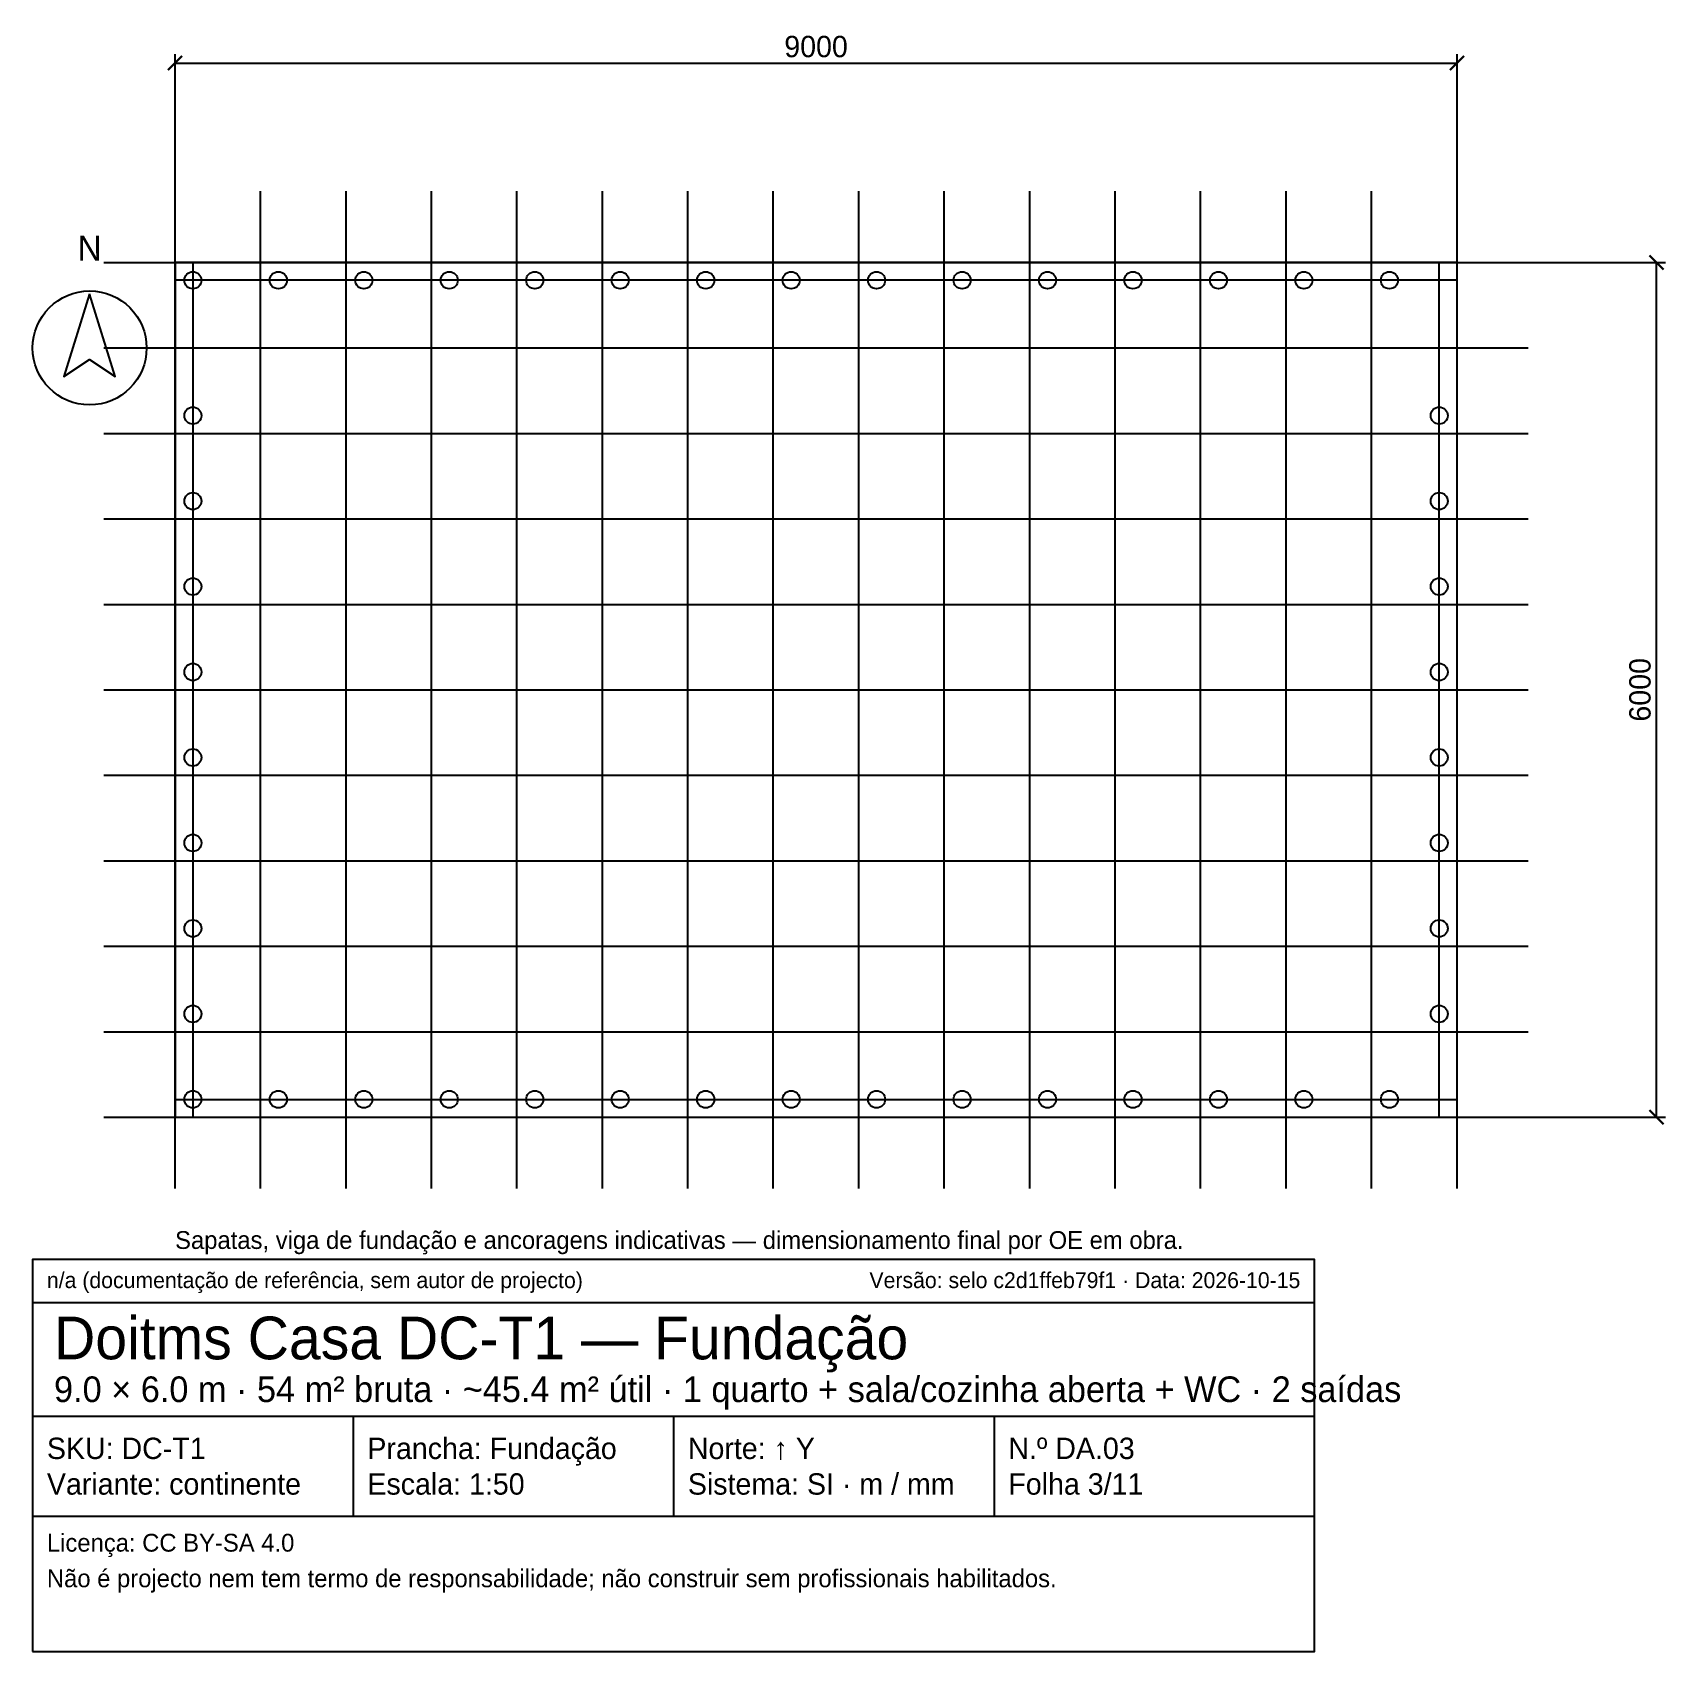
# Model space of a CAD drawing. Header units: millimetres. Extents: x -1000 to 10462, y -3750 to 7613.
import ezdxf
from ezdxf.enums import TextEntityAlignment as Align

# ---------------------------------------------------------------- set-up
doc = ezdxf.new("R2010")
doc.units = ezdxf.units.MM
doc.linetypes.add('CENTER', pattern=[5.08, 3.175, -0.635, 0.635, -0.635])
for name, color, linetype in [('DC-COTAS', 1, 'CONTINUOUS'), ('DC-EIXOS', 8, 'CENTER'), ('DC-LGSF-PRUMOS', 5, 'CONTINUOUS'), ('DC-LGSF-VIGAS', 5, 'CONTINUOUS'), ('DC-TEXTOS', 7, 'CONTINUOUS'), ('DC-TITULO', 7, 'CONTINUOUS')]:
    doc.layers.add(name, color=color, linetype=linetype)
doc.dimstyles.new('DOITMS', dxfattribs={"dimtxt": 125, "dimasz": 100, "dimexe": 62.5, "dimexo": 30, "dimgap": 40, "dimtad": 1, "dimdec": 0, "dimblk": 'ARCHTICK', "dimcen": 2.5, "dimclrd": 256, "dimclre": 256, "dimclrt": 256, "dimazin": 3, "dimtfac": 1, "dimtmove": 0, "dimatfit": 3})

# ---------------------------------------------------------------- blocks, each defined once
blk = doc.blocks.new('_ARCHTICK')
at = {"color": 0, "linetype": 'BYBLOCK', "const_width": 0.15}
blk.add_lwpolyline([(-0.5, -0.5), (0.5, 0.5)], dxfattribs=at)

msp = doc.modelspace()

# ---------------------------------------------------------------- linework, layer by layer
at = {"layer": 'DC-EIXOS'}
for p, q in [((0, -500), (0, 6500)), ((600, -500), (600, 6500)), ((1200, -500), (1200, 6500)), ((1800, -500), (1800, 6500)), ((2400, -500), (2400, 6500)), ((3000, -500), (3000, 6500)), ((3600, -500), (3600, 6500)), ((4200, -500), (4200, 6500)), ((4800, -500), (4800, 6500)), ((5400, -500), (5400, 6500)), ((6000, -500), (6000, 6500)), ((6600, -500), (6600, 6500)), ((7200, -500), (7200, 6500)), ((7800, -500), (7800, 6500)), ((8400, -500), (8400, 6500)), ((9000, -500), (9000, 6500)), ((-500, 6000), (9500, 6000)), ((-500, 5400), (9500, 5400)), ((-500, 4800), (9500, 4800)), ((-500, 4200), (9500, 4200)), ((-500, 3600), (9500, 3600)), ((-500, 3000), (9500, 3000)), ((-500, 2400), (9500, 2400)), ((-500, 1800), (9500, 1800)), ((-500, 1200), (9500, 1200)), ((-500, 600), (9500, 600)), ((-500, 0), (9500, 0))]:
    msp.add_line(p, q, dxfattribs=at)
at = {"layer": 'DC-LGSF-PRUMOS'}
for centre in [(125, 5875), (725, 5875), (1325, 5875), (1925, 5875), (2525, 5875), (3125, 5875), (3725, 5875), (4325, 5875), (4925, 5875), (5525, 5875), (6125, 5875), (6725, 5875), (7325, 5875), (7925, 5875), (8525, 5875), (125, 4925), (8875, 4925), (125, 4325), (8875, 4325), (125, 3725), (8875, 3725), (125, 3125), (8875, 3125), (125, 2525), (8875, 2525), (125, 1925), (8875, 1925), (125, 1325), (8875, 1325), (125, 725), (8875, 725), (125, 125), (725, 125), (1325, 125), (1925, 125), (2525, 125), (3125, 125), (3725, 125), (4325, 125), (4925, 125), (5525, 125), (6125, 125), (6725, 125), (7325, 125), (7925, 125), (8525, 125)]:
    msp.add_circle(centre, 60, dxfattribs=at)
at = {"layer": 'DC-LGSF-VIGAS'}
for p, q in [((125, 6000), (125, 0)), ((8875, 0), (8875, 6000)), ((9000, 5875), (0, 5875)), ((250, 3000), (8750, 3000)), ((0, 125), (9000, 125))]:
    msp.add_line(p, q, dxfattribs=at)
msp.add_lwpolyline([(0, 0), (9000, 0), (9000, 6000), (0, 6000)], close=True, dxfattribs=at)
at = {"layer": 'DC-TEXTOS'}
msp.add_lwpolyline([(-600, 5780), (-780, 5200), (-600, 5320), (-420, 5200)], close=True, dxfattribs=at)
msp.add_circle((-600, 5400), 400, dxfattribs=at)
at = {"layer": 'DC-TITULO'}
for p, q in [((-1000, -1300), (8000, -1300)), ((-1000, -2100), (8000, -2100)), ((1250, -2100), (1250, -2800)), ((3500, -2100), (3500, -2800)), ((5750, -2100), (5750, -2800)), ((-1000, -2800), (8000, -2800))]:
    msp.add_line(p, q, dxfattribs=at)
msp.add_lwpolyline([(-1000, -3750), (8000, -3750), (8000, -1000), (-1000, -1000)], close=True, dxfattribs=at)

# ---------------------------------------------------------------- texts
at = {"layer": 'DC-TEXTOS'}
msp.add_text('N', height=175, dxfattribs=at).set_placement((-600, 5960), align=Align.BOTTOM_CENTER)
msp.add_text('Sapatas, viga de fundação e ancoragens indicativas — dimensionamento final por OE em obra.', height=125, dxfattribs=at).set_placement((0, -800), align=Align.TOP_LEFT)
at = {"layer": 'DC-TITULO'}
for s, height, p in [('n/a (documentação de referência, sem autor de projecto)', 111.5, (-900, -1200)), ('Doitms Casa DC-T1 — Fundação', 300, (-850, -1700)), ('9.0 × 6.0 m · 54 m² bruta · ~45.4 m² útil · 1 quarto + sala/cozinha aberta + WC · 2 saídas', 180, (-850, -2000)), ('SKU: DC-T1', 150, (-900, -2400)), ('Prancha: Fundação', 150, (1350, -2400)), ('Norte: ↑ Y', 150, (3600, -2400)), ('N.º DA.03', 150, (5850, -2400)), ('Variante: continente', 150, (-900, -2650)), ('Escala: 1:50', 150, (1350, -2650)), ('Sistema: SI · m / mm', 150, (3600, -2650)), ('Folha 3/11', 150, (5850, -2650)), ('Licença: CC BY-SA 4.0', 125, (-900, -3050)), ('Não é projecto nem tem termo de responsabilidade; não construir sem profissionais habilitados.', 125, (-900, -3300))]:
    msp.add_text(s, height=height, dxfattribs=at).set_placement(p)
msp.add_text('Versão: selo c2d1ffeb79f1 · Data: 2026-10-15', height=111.5, dxfattribs=at).set_placement((7900, -1200), align=Align.RIGHT)

# ---------------------------------------------------------------- dimensions: what is measured, and where the dimension line sits
at = {"layer": 'DC-COTAS'}
msp.add_linear_dim(base=(0, 7400), p1=(0, 6000), p2=(9000, 6000), dimstyle='DOITMS', override={"dimtxt": 150}, dxfattribs=at).render()
msp.add_linear_dim(base=(10400, 0), p1=(9000, 0), p2=(9000, 6000), angle=90, dimstyle='DOITMS', override={"dimtxt": 150}, dxfattribs=at).render()

doc.saveas('drawing.dxf')
